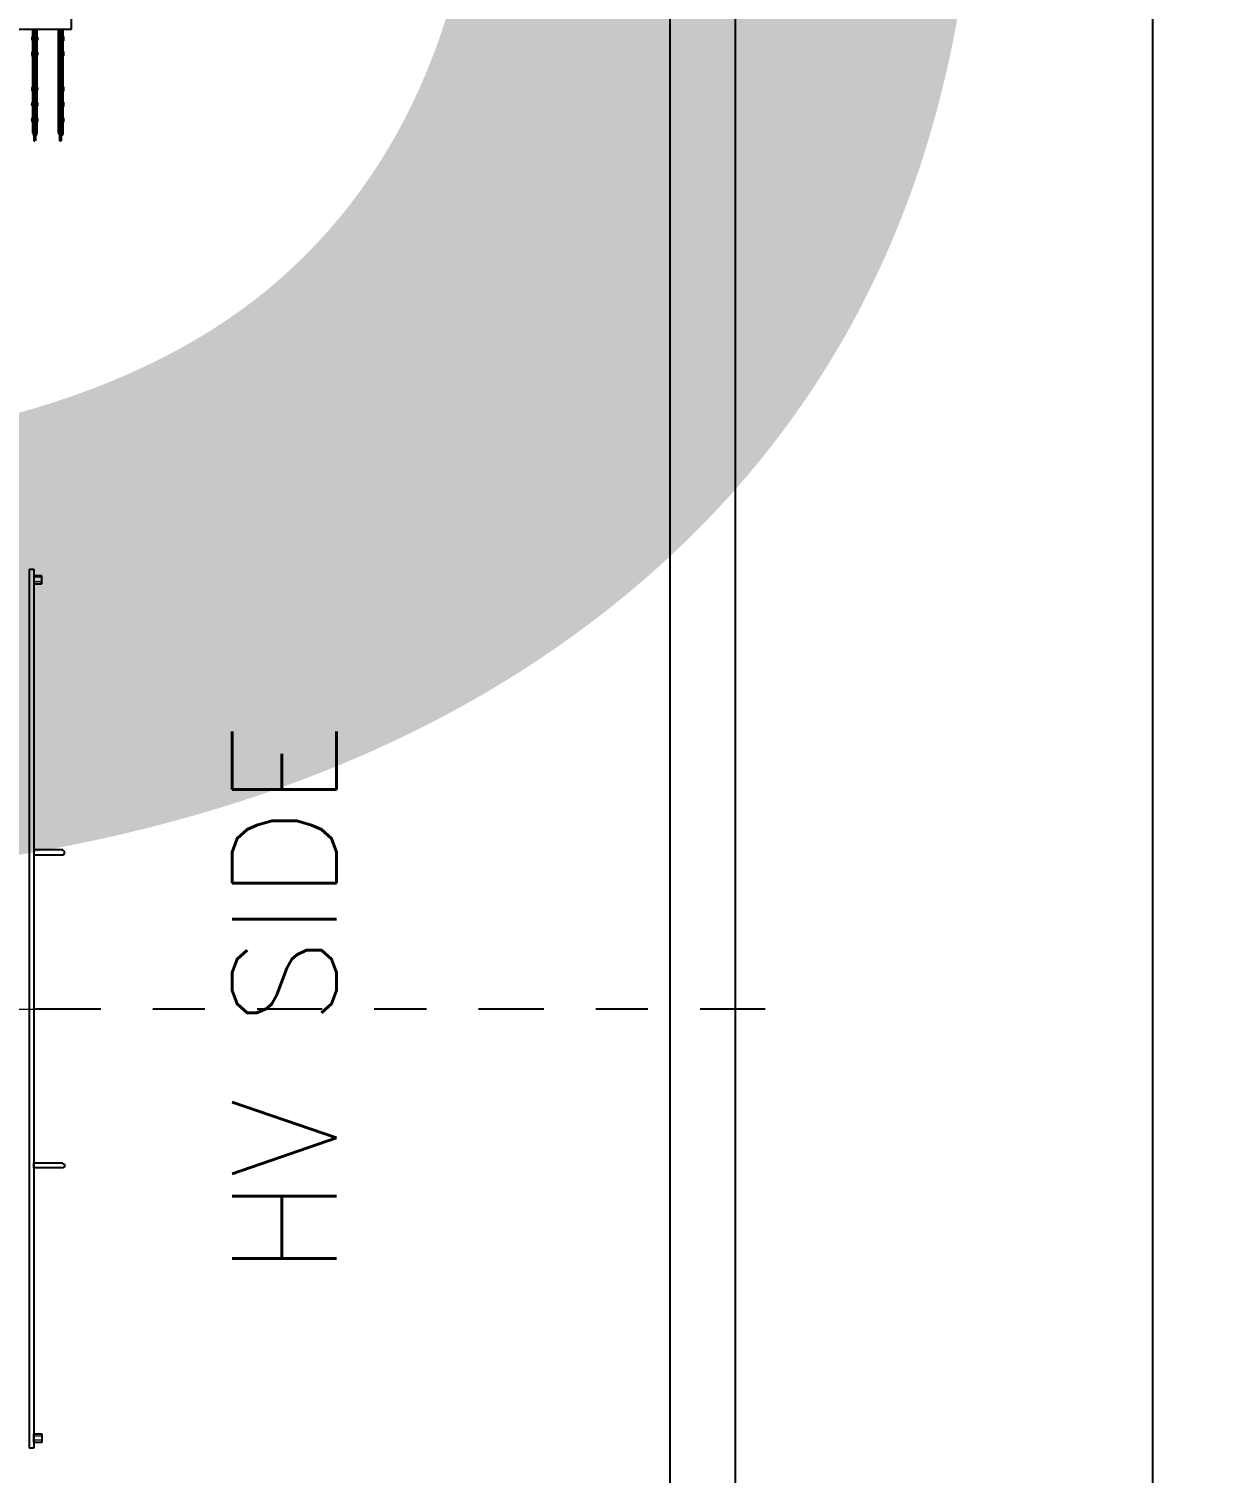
# Model space of a CAD drawing. Header units: metres. Extents: x 530797 to 531186, y 2675944 to 2676144.
# Drawn here: x 531162.19 to 531164.452, y 2676013.787 to 2676016.558 of the extents above; entities that cross this region are included whole.
import ezdxf

# ---------------------------------------------------------------- set-up
doc = ezdxf.new("R2010")
doc.units = ezdxf.units.M
doc.linetypes.add('CENTER', pattern=[2, 1.25, -0.25, 0.25, -0.25])
doc.layers.add('IDT', color=7, linetype='Continuous')
doc.layers.add('MMS Block Numbering', color=7, linetype='Continuous')
doc.styles.add('Adani Regular', font='Adani Regular.ttf')
doc.styles.add('RomanS', font='romans.shx')
doc.linetypes.add('FOUNDATION LAYOUT$0$FENCELINE1', pattern='A,6.35,-2.54,[133,ltypeshp.shx,S=2.54,R=0,X=-2.54,Y=0],-2.54,25.4', length=36.83)

# ---------------------------------------------------------------- blocks, each defined once
blk = doc.blocks.new('IDT')
at = {"layer": 'IDT', "color": 0}
for p, q in [((12.6025, 7.0104), (12.6025, 16.8104)), ((12.7275, 7.1354), (12.7275, 16.6854))]:
    blk.add_line(p, q, dxfattribs=at)
at = {"layer": 'IDT', "color": 0, "lineweight": 25}
for p, q in [((13.9478, 12.8277), (13.9561, 12.8277)), ((13.9478, 11.1416), (13.9478, 12.8277)), ((13.9561, 12.8277), (13.9561, 11.1416)), ((13.9326, 12.8166), (13.9478, 12.8166)), ((13.9326, 12.8), (13.9326, 12.8166)), ((13.9478, 12.8), (13.9326, 12.8)), ((13.9478, 12.8166), (13.9478, 12.8)), ((13.8884, 12.2855), (13.8897, 12.2883)), ((13.8897, 12.2827), (13.8884, 12.2855)), ((13.8897, 12.2883), (13.8925, 12.2897)), ((13.8925, 12.2814), (13.8897, 12.2827)), ((13.8925, 12.2897), (13.9478, 12.2897)), ((13.9478, 12.28), (13.8925, 12.28)), ((13.9478, 12.2897), (13.9478, 12.28)), ((13.8897, 11.688), (13.8884, 11.6852)), ((13.8884, 11.6852), (13.8897, 11.6825)), ((13.8925, 11.6894), (13.8897, 11.688)), ((13.8897, 11.6825), (13.8925, 11.6811)), ((13.9478, 11.6894), (13.8925, 11.6894)), ((13.8925, 11.6797), (13.9478, 11.6797)), ((13.9478, 11.6797), (13.9478, 11.6894)), ((13.9478, 11.1693), (13.9326, 11.1693)), ((13.9326, 11.1693), (13.9326, 11.1541)), ((13.9478, 11.1541), (13.9478, 11.1693)), ((13.9326, 11.1541), (13.9478, 11.1541)), ((13.9561, 11.1416), (13.9478, 11.1416)), ((13.8939, 10.309), (13.8925, 10.3076)), ((13.8925, 10.3076), (13.8939, 10.309)), ((13.8925, 10.3062), (13.8939, 10.3076)), ((13.8939, 10.3076), (13.8925, 10.3062)), ((13.8925, 10.3062), (13.8939, 10.3076)), ((13.8939, 10.3076), (13.8925, 10.3062)), ((13.8939, 10.3062), (13.8939, 10.3104)), ((13.8939, 10.3104), (13.8939, 10.309)), ((13.8939, 10.309), (13.8939, 10.3104)), ((13.8939, 10.3104), (13.8939, 10.3062)), ((13.8953, 10.3048), (13.8953, 10.32)), ((13.8953, 10.32), (13.8967, 10.32)), ((13.8953, 10.32), (13.8953, 10.3048)), ((13.8953, 10.3048), (13.8953, 10.32)), ((13.8953, 10.32), (13.8967, 10.32)), ((13.8953, 10.3048), (13.8953, 10.32)), ((13.8953, 10.32), (13.8967, 10.32)), ((13.8967, 10.32), (13.8953, 10.32)), ((13.8967, 10.32), (13.8967, 10.3048)), ((13.8967, 10.32), (13.8967, 10.3048)), ((13.8967, 10.32), (13.898, 10.32)), ((13.898, 10.32), (13.8967, 10.32)), ((13.898, 10.32), (13.898, 10.3048)), ((13.898, 10.3048), (13.898, 10.32)), ((13.898, 10.3062), (13.898, 10.3104)), ((13.898, 10.3104), (13.898, 10.3062)), ((13.898, 10.309), (13.898, 10.3104)), ((13.898, 10.3104), (13.898, 10.309)), ((13.8994, 10.3076), (13.898, 10.309)), ((13.898, 10.309), (13.8994, 10.3076)), ((13.898, 10.3076), (13.8994, 10.3062)), ((13.8994, 10.3062), (13.898, 10.3076)), ((13.8994, 10.3076), (13.8994, 10.3034)), ((13.8994, 10.3034), (13.8994, 10.3076)), ((13.9437, 10.309), (13.9423, 10.3076)), ((13.9423, 10.3062), (13.9437, 10.3076)), ((13.9437, 10.3062), (13.9437, 10.3104)), ((13.9437, 10.3104), (13.9437, 10.309)), ((13.9437, 10.3076), (13.9437, 10.3034)), ((13.9451, 10.3048), (13.9451, 10.32)), ((13.9478, 10.32), (13.9464, 10.32)), ((13.9464, 10.32), (13.9478, 10.32)), ((13.9464, 10.3048), (13.9464, 10.32)), ((13.9464, 10.32), (13.9464, 10.3048)), ((13.9478, 10.3048), (13.9478, 10.32)), ((13.9478, 10.309), (13.9478, 10.3104)), ((13.9478, 10.3104), (13.9478, 10.3062)), ((13.9492, 10.3076), (13.9478, 10.309)), ((13.9492, 10.3062), (13.9478, 10.3076)), ((13.9492, 10.3034), (13.9492, 10.3076)), ((13.8911, 10.2827), (13.8911, 10.2841)), ((13.8911, 10.2841), (13.8911, 10.2827)), ((13.8911, 10.2827), (13.8911, 10.2799)), ((13.8911, 10.2799), (13.8911, 10.2827)), ((13.8925, 10.2799), (13.8911, 10.2799)), ((13.8911, 10.2799), (13.8911, 10.2786)), ((13.8911, 10.2786), (13.8911, 10.2799)), ((13.8911, 10.2799), (13.8925, 10.2799)), ((13.8939, 10.3034), (13.8925, 10.3062)), ((13.8925, 10.3062), (13.8925, 10.3048)), ((13.8925, 10.3048), (13.8925, 10.3062)), ((13.8925, 10.3062), (13.8939, 10.3034)), ((13.8925, 10.3034), (13.8939, 10.3062)), ((13.8939, 10.3062), (13.8925, 10.3034)), ((13.8925, 10.3048), (13.8925, 10.3021)), ((13.8925, 10.3021), (13.8925, 10.3048)), ((13.8939, 10.3034), (13.8925, 10.3034)), ((13.8925, 10.3034), (13.8939, 10.3034)), ((13.8925, 10.3021), (13.8925, 10.1057)), ((13.8925, 10.1057), (13.8925, 10.3021)), ((13.8925, 10.2799), (13.8925, 10.2841)), ((13.8925, 10.2841), (13.8925, 10.2799)), ((13.8925, 10.2799), (13.8925, 10.2744)), ((13.8925, 10.2744), (13.8925, 10.2799)), ((13.8939, 10.3048), (13.8953, 10.3048)), ((13.8953, 10.3048), (13.8939, 10.3048)), ((13.8939, 10.1057), (13.8939, 10.3034)), ((13.8939, 10.3034), (13.8939, 10.1057)), ((13.8967, 10.3048), (13.8953, 10.3048)), ((13.8953, 10.3048), (13.8953, 10.1057)), ((13.8953, 10.1057), (13.8953, 10.3048)), ((13.8953, 10.3048), (13.8953, 10.1057)), ((13.8953, 10.1057), (13.8953, 10.3048)), ((13.8967, 10.3048), (13.8953, 10.3048)), ((13.898, 10.3048), (13.8967, 10.3048)), ((13.8967, 10.3048), (13.898, 10.3048)), ((13.8967, 10.3048), (13.8967, 10.1057)), ((13.8967, 10.1057), (13.8967, 10.3048)), ((13.8994, 10.3034), (13.898, 10.3062)), ((13.898, 10.3062), (13.8994, 10.3034)), ((13.898, 10.1057), (13.898, 10.3048)), ((13.898, 10.3048), (13.898, 10.1057)), ((13.8994, 10.3062), (13.8994, 10.3048)), ((13.8994, 10.3048), (13.8994, 10.3062)), ((13.8994, 10.3034), (13.9008, 10.3034)), ((13.9008, 10.3034), (13.8994, 10.3034)), ((13.8994, 10.1057), (13.8994, 10.3034)), ((13.8994, 10.3034), (13.8994, 10.1057)), ((13.9008, 10.3048), (13.9008, 10.3021)), ((13.9008, 10.3021), (13.9008, 10.3048)), ((13.9008, 10.3021), (13.9008, 10.1057)), ((13.9008, 10.1057), (13.9008, 10.3021)), ((13.9008, 10.2827), (13.9008, 10.2841)), ((13.9008, 10.2841), (13.9008, 10.2786)), ((13.9008, 10.2786), (13.9008, 10.2841)), ((13.9008, 10.2841), (13.9008, 10.2827)), ((13.9008, 10.2799), (13.9008, 10.2827)), ((13.9008, 10.2827), (13.9008, 10.2799)), ((13.9008, 10.2786), (13.9008, 10.2799)), ((13.9008, 10.2799), (13.9008, 10.2786)), ((13.9409, 10.2799), (13.9409, 10.2827)), ((13.9409, 10.2786), (13.9409, 10.2799)), ((13.9409, 10.2799), (13.9423, 10.2799)), ((13.9423, 10.3048), (13.9423, 10.3062)), ((13.9423, 10.3034), (13.9437, 10.3062)), ((13.9423, 10.3021), (13.9423, 10.3048)), ((13.9437, 10.3034), (13.9423, 10.3034)), ((13.9423, 10.1057), (13.9423, 10.3021)), ((13.9423, 10.2786), (13.9423, 10.2841)), ((13.9423, 10.2841), (13.9423, 10.2827)), ((13.9451, 10.3048), (13.9437, 10.3048)), ((13.9437, 10.3034), (13.9437, 10.1057)), ((13.9451, 10.1057), (13.9451, 10.3048)), ((13.9478, 10.3048), (13.9464, 10.3048)), ((13.9464, 10.3048), (13.9478, 10.3048)), ((13.9464, 10.1057), (13.9464, 10.3048)), ((13.9464, 10.3048), (13.9464, 10.1057)), ((13.9478, 10.3062), (13.9492, 10.3034)), ((13.9478, 10.1057), (13.9478, 10.3048)), ((13.9492, 10.3048), (13.9492, 10.3062)), ((13.9492, 10.1057), (13.9492, 10.3034)), ((13.9492, 10.3034), (13.9506, 10.3034)), ((13.9506, 10.3021), (13.9506, 10.3048)), ((13.9506, 10.1057), (13.9506, 10.3021)), ((13.9506, 10.2786), (13.9506, 10.2841)), ((13.9506, 10.2841), (13.9506, 10.2827)), ((13.9506, 10.2799), (13.952, 10.2799)), ((13.952, 10.2799), (13.952, 10.2827)), ((13.952, 10.2799), (13.952, 10.2786)), ((13.8925, 10.2786), (13.8911, 10.2786)), ((13.8911, 10.2786), (13.8911, 10.2772)), ((13.8911, 10.2772), (13.8911, 10.2786)), ((13.8911, 10.2786), (13.8925, 10.2786)), ((13.8911, 10.2772), (13.8911, 10.2758)), ((13.8911, 10.2758), (13.8911, 10.2772)), ((13.8911, 10.2523), (13.8911, 10.2537)), ((13.8911, 10.2537), (13.8911, 10.2523)), ((13.8911, 10.2509), (13.8911, 10.2523)), ((13.8911, 10.2523), (13.8911, 10.2509)), ((13.8925, 10.2509), (13.8925, 10.255)), ((13.8925, 10.255), (13.8925, 10.2509)), ((13.9008, 10.2786), (13.9022, 10.2786)), ((13.9022, 10.2786), (13.9008, 10.2786)), ((13.9008, 10.2786), (13.9022, 10.2786)), ((13.9022, 10.2786), (13.9008, 10.2786)), ((13.9008, 10.2744), (13.9008, 10.2786)), ((13.9008, 10.2786), (13.9008, 10.2772)), ((13.9008, 10.2772), (13.9008, 10.2786)), ((13.9008, 10.2786), (13.9008, 10.2744)), ((13.9008, 10.2772), (13.9008, 10.2758)), ((13.9008, 10.2758), (13.9008, 10.2772)), ((13.9008, 10.255), (13.9022, 10.255)), ((13.9008, 10.2509), (13.9008, 10.255)), ((13.9008, 10.255), (13.9008, 10.2509)), ((13.9008, 10.2523), (13.9008, 10.2537)), ((13.9008, 10.2537), (13.9008, 10.2523)), ((13.9008, 10.2509), (13.9008, 10.2523)), ((13.9008, 10.2523), (13.9008, 10.2495)), ((13.9409, 10.2772), (13.9409, 10.2786)), ((13.9409, 10.2786), (13.9423, 10.2786)), ((13.9409, 10.2509), (13.9409, 10.2523)), ((13.9423, 10.2744), (13.9423, 10.2786)), ((13.9423, 10.2772), (13.9423, 10.2758)), ((13.9423, 10.2495), (13.9423, 10.255)), ((13.9423, 10.2537), (13.9423, 10.2523)), ((13.952, 10.2786), (13.9506, 10.2786)), ((13.9506, 10.2786), (13.9506, 10.2744)), ((13.952, 10.2786), (13.9506, 10.2786)), ((13.9506, 10.2758), (13.9506, 10.2772)), ((13.9506, 10.2495), (13.9506, 10.255)), ((13.9506, 10.2523), (13.9506, 10.2537)), ((13.952, 10.2772), (13.952, 10.2786)), ((13.952, 10.2509), (13.952, 10.2523)), ((13.8911, 10.2509), (13.8925, 10.2509)), ((13.8925, 10.2509), (13.8911, 10.2509)), ((13.8911, 10.2509), (13.8911, 10.2495)), ((13.8911, 10.2495), (13.8911, 10.2509)), ((13.8925, 10.2495), (13.8911, 10.2495)), ((13.8911, 10.2495), (13.8911, 10.2467)), ((13.8911, 10.2467), (13.8911, 10.2495)), ((13.8911, 10.2495), (13.8925, 10.2495)), ((13.8911, 10.2467), (13.8911, 10.2454)), ((13.8911, 10.2454), (13.8911, 10.2467)), ((13.8911, 10.2232), (13.8911, 10.2246)), ((13.8911, 10.2246), (13.8911, 10.2232)), ((13.8925, 10.2495), (13.8925, 10.2509)), ((13.8925, 10.2509), (13.8925, 10.2495)), ((13.8925, 10.2495), (13.8925, 10.2454)), ((13.8925, 10.2454), (13.8925, 10.2495)), ((13.8939, 10.226), (13.8925, 10.226)), ((13.8925, 10.226), (13.8939, 10.226)), ((13.8925, 10.2205), (13.8925, 10.2246)), ((13.8925, 10.2246), (13.8925, 10.2205)), ((13.9008, 10.2495), (13.9008, 10.2509)), ((13.9008, 10.2495), (13.9008, 10.2509)), ((13.9008, 10.2509), (13.9008, 10.2495)), ((13.9008, 10.2495), (13.9022, 10.2495)), ((13.9008, 10.2495), (13.9022, 10.2495)), ((13.9022, 10.2495), (13.9008, 10.2495)), ((13.9008, 10.2495), (13.9008, 10.2454)), ((13.9008, 10.2454), (13.9008, 10.2495)), ((13.9008, 10.2495), (13.9008, 10.2467)), ((13.9008, 10.2467), (13.9008, 10.2495)), ((13.9008, 10.2467), (13.9008, 10.2454)), ((13.9008, 10.2454), (13.9008, 10.2467)), ((13.9022, 10.226), (13.9008, 10.226)), ((13.9008, 10.226), (13.9022, 10.226)), ((13.9008, 10.2246), (13.9008, 10.2205)), ((13.9008, 10.2232), (13.9008, 10.2246)), ((13.9008, 10.2232), (13.9008, 10.2246)), ((13.9008, 10.2246), (13.9008, 10.2205)), ((13.9423, 10.2509), (13.9409, 10.2509)), ((13.9409, 10.2509), (13.9409, 10.2495)), ((13.9409, 10.2467), (13.9409, 10.2495)), ((13.9409, 10.2495), (13.9423, 10.2495)), ((13.9423, 10.2454), (13.9423, 10.2495)), ((13.9423, 10.2467), (13.9423, 10.2454)), ((13.9423, 10.226), (13.9437, 10.226)), ((13.9423, 10.2205), (13.9423, 10.2246)), ((13.9423, 10.2246), (13.9423, 10.2232)), ((13.9506, 10.2509), (13.952, 10.2509)), ((13.952, 10.2495), (13.9506, 10.2495)), ((13.9506, 10.2495), (13.9506, 10.2454)), ((13.952, 10.2495), (13.9506, 10.2495)), ((13.9506, 10.2454), (13.9506, 10.2467)), ((13.9506, 10.226), (13.952, 10.226)), ((13.9506, 10.2205), (13.9506, 10.2246)), ((13.9506, 10.2246), (13.9506, 10.2232)), ((13.952, 10.2509), (13.952, 10.2495)), ((13.952, 10.2467), (13.952, 10.2495)), ((13.8911, 10.2205), (13.8911, 10.2232)), ((13.8911, 10.2232), (13.8911, 10.2205)), ((13.8925, 10.2205), (13.8911, 10.2205)), ((13.8911, 10.2205), (13.8925, 10.2205)), ((13.8925, 10.2205), (13.8911, 10.2205)), ((13.8911, 10.2205), (13.8911, 10.2177)), ((13.8911, 10.2177), (13.8911, 10.2205)), ((13.8911, 10.2205), (13.8925, 10.2205)), ((13.8925, 10.2205), (13.8911, 10.2205)), ((13.8911, 10.2177), (13.8911, 10.2163)), ((13.8911, 10.2163), (13.8911, 10.2177)), ((13.8939, 10.2205), (13.8925, 10.2205)), ((13.8925, 10.2205), (13.8925, 10.2163)), ((13.8925, 10.2163), (13.8925, 10.2205)), ((13.8939, 10.2149), (13.8925, 10.2149)), ((13.8925, 10.2149), (13.8939, 10.2149)), ((13.9008, 10.2205), (13.9008, 10.2232)), ((13.9008, 10.2205), (13.9008, 10.2232)), ((13.9008, 10.2205), (13.9022, 10.2205)), ((13.9008, 10.2177), (13.9008, 10.2205)), ((13.9008, 10.2205), (13.9022, 10.2205)), ((13.9008, 10.2205), (13.9022, 10.2205)), ((13.9008, 10.2205), (13.9008, 10.2163)), ((13.9008, 10.2205), (13.9022, 10.2205)), ((13.9008, 10.2177), (13.9008, 10.2205)), ((13.9008, 10.2205), (13.9022, 10.2205)), ((13.9022, 10.2205), (13.9008, 10.2205)), ((13.9008, 10.2205), (13.9008, 10.2163)), ((13.9008, 10.2205), (13.9022, 10.2205)), ((13.9008, 10.2163), (13.9008, 10.2177)), ((13.9008, 10.2163), (13.9008, 10.2177)), ((13.9022, 10.2149), (13.9008, 10.2149)), ((13.9008, 10.2149), (13.9022, 10.2149)), ((13.9409, 10.2232), (13.9409, 10.2205)), ((13.9409, 10.2177), (13.9409, 10.2205)), ((13.9409, 10.2205), (13.9423, 10.2205)), ((13.9409, 10.2205), (13.9423, 10.2205)), ((13.9423, 10.2163), (13.9423, 10.2205)), ((13.9423, 10.2205), (13.9437, 10.2205)), ((13.9423, 10.2177), (13.9423, 10.2163)), ((13.9423, 10.2149), (13.9437, 10.2149)), ((13.952, 10.2205), (13.9506, 10.2205)), ((13.9506, 10.2205), (13.9506, 10.2163)), ((13.9506, 10.2205), (13.952, 10.2205)), ((13.952, 10.2205), (13.9506, 10.2205)), ((13.9506, 10.2163), (13.9506, 10.2177)), ((13.9506, 10.2149), (13.952, 10.2149)), ((13.952, 10.2205), (13.952, 10.2232)), ((13.952, 10.2177), (13.952, 10.2205)), ((13.8911, 10.1555), (13.8911, 10.1568)), ((13.8911, 10.1568), (13.8911, 10.1555)), ((13.8911, 10.1555), (13.8911, 10.1541)), ((13.8911, 10.1541), (13.8911, 10.1555)), ((13.8925, 10.1541), (13.8911, 10.1541)), ((13.8911, 10.1541), (13.8911, 10.1527)), ((13.8911, 10.1527), (13.8911, 10.1541)), ((13.8911, 10.1541), (13.8925, 10.1541)), ((13.8925, 10.1527), (13.8911, 10.1527)), ((13.8911, 10.1527), (13.8911, 10.1499)), ((13.8911, 10.1499), (13.8911, 10.1527)), ((13.8911, 10.1527), (13.8925, 10.1527)), ((13.8911, 10.1499), (13.8911, 10.1485)), ((13.8911, 10.1485), (13.8911, 10.1499)), ((13.8925, 10.1541), (13.8925, 10.1582)), ((13.8925, 10.1582), (13.8925, 10.1541)), ((13.8925, 10.1541), (13.8925, 10.1485)), ((13.8925, 10.1527), (13.8925, 10.1541)), ((13.8925, 10.1485), (13.8925, 10.1527)), ((13.9008, 10.1541), (13.9008, 10.1582)), ((13.9008, 10.1582), (13.9008, 10.1527)), ((13.9008, 10.1555), (13.9008, 10.1568)), ((13.9008, 10.1568), (13.9008, 10.1555)), ((13.9008, 10.1555), (13.9008, 10.1541)), ((13.9008, 10.1541), (13.9008, 10.1555)), ((13.9008, 10.1527), (13.9008, 10.1541)), ((13.9008, 10.1527), (13.9008, 10.1541)), ((13.9008, 10.1541), (13.9008, 10.1527)), ((13.9008, 10.1527), (13.9008, 10.1485)), ((13.9008, 10.1485), (13.9008, 10.1527)), ((13.9008, 10.1527), (13.9022, 10.1527)), ((13.9022, 10.1527), (13.9008, 10.1527)), ((13.9008, 10.1527), (13.9008, 10.1499)), ((13.9008, 10.1499), (13.9008, 10.1527)), ((13.9008, 10.1527), (13.9022, 10.1527)), ((13.9008, 10.1499), (13.9008, 10.1485)), ((13.9008, 10.1485), (13.9008, 10.1499)), ((13.9409, 10.1541), (13.9409, 10.1555)), ((13.9409, 10.1527), (13.9409, 10.1541)), ((13.9409, 10.1541), (13.9423, 10.1541)), ((13.9409, 10.1499), (13.9409, 10.1527)), ((13.9409, 10.1527), (13.9423, 10.1527)), ((13.9423, 10.1541), (13.9423, 10.1582)), ((13.9423, 10.1568), (13.9423, 10.1555)), ((13.9423, 10.1527), (13.9423, 10.1541)), ((13.9423, 10.1485), (13.9423, 10.1527)), ((13.9423, 10.1499), (13.9423, 10.1485)), ((13.952, 10.1582), (13.9506, 10.1582)), ((13.9506, 10.1582), (13.9506, 10.1541)), ((13.9506, 10.1555), (13.9506, 10.1568)), ((13.9506, 10.1541), (13.9506, 10.1527)), ((13.952, 10.1541), (13.9506, 10.1541)), ((13.952, 10.1527), (13.9506, 10.1527)), ((13.9506, 10.1527), (13.9506, 10.1485)), ((13.9506, 10.1527), (13.952, 10.1527)), ((13.9506, 10.1485), (13.9506, 10.1499)), ((13.952, 10.1541), (13.952, 10.1555)), ((13.952, 10.1527), (13.952, 10.1541)), ((13.952, 10.1499), (13.952, 10.1527)), ((13.8911, 10.1264), (13.8911, 10.1278)), ((13.8911, 10.1278), (13.8911, 10.1264)), ((13.8911, 10.1236), (13.8911, 10.1264)), ((13.8911, 10.1264), (13.8911, 10.1236)), ((13.8925, 10.1236), (13.8911, 10.1236)), ((13.8911, 10.1236), (13.8911, 10.1209)), ((13.8911, 10.1209), (13.8911, 10.1236)), ((13.8911, 10.1236), (13.8925, 10.1236)), ((13.8925, 10.1236), (13.8911, 10.1236)), ((13.8911, 10.1236), (13.8925, 10.1236)), ((13.8911, 10.1209), (13.8911, 10.1195)), ((13.8911, 10.1195), (13.8911, 10.1209)), ((13.8925, 10.1236), (13.8925, 10.1292)), ((13.8925, 10.1292), (13.8925, 10.1236)), ((13.8925, 10.1236), (13.8925, 10.1195)), ((13.8925, 10.1195), (13.8925, 10.1236)), ((13.8925, 10.1236), (13.8939, 10.1236)), ((13.8939, 10.1181), (13.8925, 10.1181)), ((13.8925, 10.1181), (13.8939, 10.1181)), ((13.9008, 10.1292), (13.9008, 10.1236)), ((13.9008, 10.1236), (13.9008, 10.1292)), ((13.9008, 10.1264), (13.9008, 10.1278)), ((13.9008, 10.1278), (13.9008, 10.1264)), ((13.9008, 10.1264), (13.9008, 10.1236)), ((13.9008, 10.1236), (13.9008, 10.1264)), ((13.9008, 10.1236), (13.9022, 10.1236)), ((13.9022, 10.1236), (13.9008, 10.1236)), ((13.9008, 10.1236), (13.9008, 10.1195)), ((13.9008, 10.1195), (13.9008, 10.1236)), ((13.9008, 10.1236), (13.9022, 10.1236)), ((13.9022, 10.1236), (13.9008, 10.1236)), ((13.9008, 10.1209), (13.9008, 10.1236)), ((13.9008, 10.1236), (13.9022, 10.1236)), ((13.9022, 10.1236), (13.9008, 10.1236)), ((13.9008, 10.1236), (13.9008, 10.1209)), ((13.9008, 10.1236), (13.9022, 10.1236)), ((13.9022, 10.1236), (13.9008, 10.1236)), ((13.9008, 10.1209), (13.9008, 10.1195)), ((13.9008, 10.1195), (13.9008, 10.1209)), ((13.9022, 10.1181), (13.9008, 10.1181)), ((13.9008, 10.1181), (13.9022, 10.1181)), ((13.9409, 10.1236), (13.9409, 10.1264)), ((13.9409, 10.1209), (13.9409, 10.1236)), ((13.9409, 10.1236), (13.9423, 10.1236)), ((13.9423, 10.1236), (13.9409, 10.1236)), ((13.9423, 10.1236), (13.9423, 10.1292)), ((13.9423, 10.1278), (13.9423, 10.1264)), ((13.9423, 10.1195), (13.9423, 10.1236)), ((13.9423, 10.1209), (13.9423, 10.1195)), ((13.9423, 10.1181), (13.9437, 10.1181)), ((13.9506, 10.1236), (13.9506, 10.1292)), ((13.9506, 10.1264), (13.9506, 10.1278)), ((13.952, 10.1236), (13.9506, 10.1236)), ((13.9506, 10.1236), (13.9506, 10.1195)), ((13.9506, 10.1236), (13.952, 10.1236)), ((13.952, 10.1236), (13.9506, 10.1236)), ((13.9506, 10.1195), (13.9506, 10.1209)), ((13.9506, 10.1181), (13.952, 10.1181)), ((13.952, 10.1236), (13.952, 10.1264)), ((13.952, 10.1209), (13.952, 10.1236)), ((14.3406, 10.1057), (13.8759, 10.1057)), ((13.8759, 10.1057), (13.8759, 10.0158))]:
    blk.add_line(p, q, dxfattribs=at)
at = {"layer": 'IDT', "color": 0, "lineweight": 13}
for p, q in [((13.9326, 12.8125), (13.9478, 12.8125)), ((13.9326, 12.8042), (13.9326, 12.8125)), ((13.9478, 12.8042), (13.9326, 12.8042)), ((13.9478, 12.8125), (13.9478, 12.8042)), ((15.2065, 11.9854), (13.8455, 11.9854)), ((13.9478, 11.1652), (13.9326, 11.1652)), ((13.9326, 11.1652), (13.9326, 11.1569)), ((13.9326, 11.1569), (13.9478, 11.1569)), ((13.9478, 11.1569), (13.9478, 11.1652))]:
    blk.add_line(p, q, dxfattribs=at)
at = {"layer": 'IDT', "color": 8, "linetype": 'CENTER', "ltscale": 0.1}
blk.add_line((12.5447, 11.9854), (27.1642, 11.9854), dxfattribs=at)
at = {"layer": 'IDT', "color": 7, "linetype": 'FOUNDATION LAYOUT$0$FENCELINE1', "ltscale": 0.01}
blk.add_lwpolyline([(19.9107, 22.4854), (11.801, 22.4854), (11.801, 6.2104), (19.7314, 6.2104), (25.552, 6.2104), (25.552, 9.0601)], dxfattribs=at)
at = {"layer": 'IDT', "color": 7, "ltscale": 0.1, "style": 'RomanS'}
blk.add_text('HV SIDE', height=0.2, rotation=270, dxfattribs=at).set_placement((13.3675, 12.4983))

msp = doc.modelspace()

# ---------------------------------------------------------------- block references
at = {"layer": 'IDT', "color": 8, "rotation": 180}
msp.add_blockref('IDT', (531176.1473, 2676026.663), dxfattribs=at)

# ---------------------------------------------------------------- texts
at = {"layer": 'MMS Block Numbering', "insert": (531171.2305, 2676024.8669), "char_height": 7.5, "attachment_point": 5, "style": 'Adani Regular'}
msp.add_mtext_dynamic_manual_height_columns('A16c-\\PBL-06', width=41.53538, gutter_width=1, heights=[0], dxfattribs=at)

doc.saveas('drawing.dxf')
